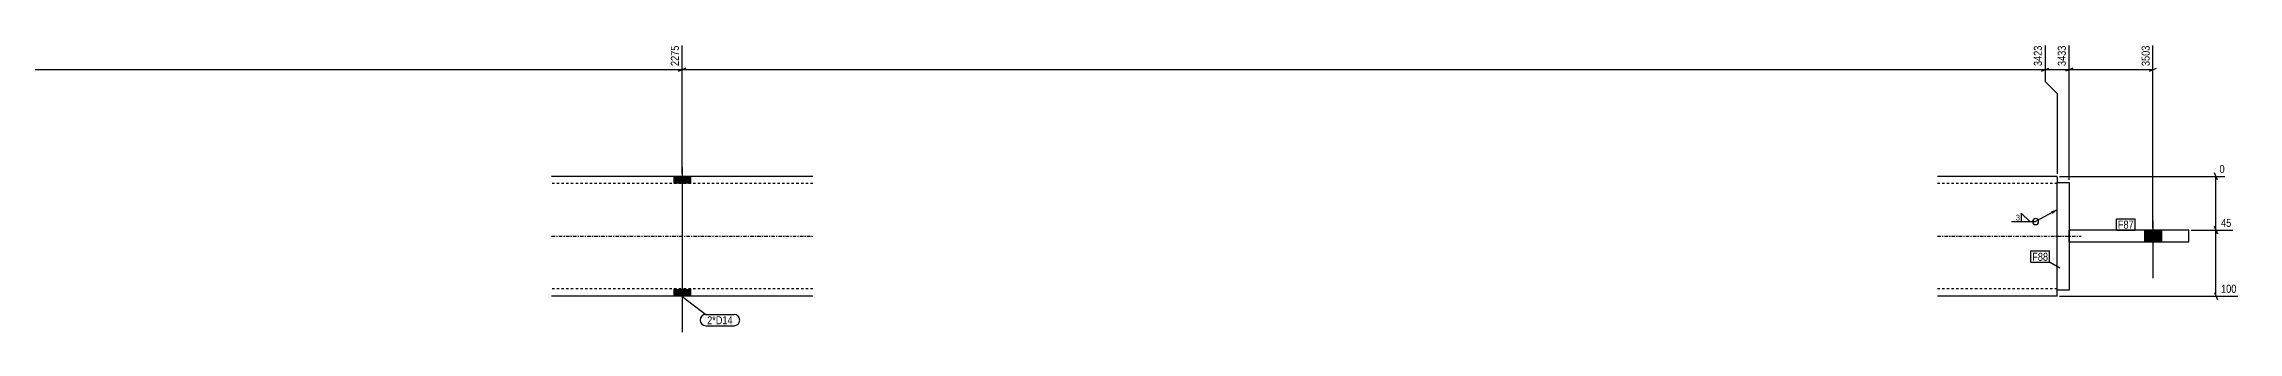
# Model space of a CAD drawing. Header units: millimetres. Extents: x 24 to 25853, y 3 to 1208.
# Drawn here: x 24021 to 25853, y 63 to 304 of the extents above; entities that cross this region are included whole.
import ezdxf

# ---------------------------------------------------------------- set-up
doc = ezdxf.new("R2010")
doc.units = ezdxf.units.MM
doc.linetypes.add('DXK_LINE_DOT2', pattern=[3.9198, 1.9599, -1.9599])
doc.linetypes.add('DXK_LINE_DOT3', pattern=[5.9187, 2.979, -0.9799, 0.9799, -0.9799])
for name, color, linetype in [('MÅLSÆTNING', 7, 'Continuous'), ('STÅL', 7, 'Continuous'), ('TEKST', 7, 'Continuous')]:
    doc.layers.add(name, color=color, linetype=linetype)
doc.styles.add('Arial Narrow', font='ARIALN.TTF', dxfattribs={"height": 0.2})

msp = doc.modelspace()

# ---------------------------------------------------------------- hatches: boundary and pattern name
at = {"layer": 'STÅL', "linetype": 'Continuous'}
for points in [[(24561, 193), (24547, 193), (24547, 187), (24561, 187)], [(24561, 193), (24547, 193), (24547, 187), (24561, 187)], [(25789, 148), (25775, 148), (25775, 138), (25789, 138)], [(25789, 148), (25775, 148), (25775, 138), (25789, 138)], [(24561, 99), (24547, 99), (24547, 93), (24561, 93)], [(24561, 99), (24547, 99), (24547, 93), (24561, 93)]]:
    msp.add_hatch(color=96, dxfattribs=at).paths.add_polyline_path(points)
at = {"layer": 'TEKST', "linetype": 'Continuous'}
msp.add_hatch(color=3, dxfattribs=at).paths.add_polyline_path([(25697, 163.8), (25702, 165.1), (25698.2, 161.6)])

# ---------------------------------------------------------------- linework, layer by layer
at = {"layer": 'MÅLSÆTNING', "color": 7, "linetype": 'Continuous'}
for p, q in [((24554, 195), (24554, 302.2)), ((24554, 195), (24554, 302.2)), ((25692, 302.2), (25692, 272.1)), ((25712, 190), (25712, 302.2)), ((25712, 190), (25712, 302.2)), ((25782, 150), (25782, 302.2)), ((22289, 282.1), (24554, 282.1)), ((24557, 283.3), (24551, 280.9)), ((24551, 280.9), (24557, 283.3)), ((25689, 280.9), (25695, 283.3)), ((25692, 282.1), (25712, 282.1)), ((25715, 283.3), (25709, 280.9)), ((25715, 283.3), (25709, 280.9)), ((25712, 282.1), (25782, 282.1)), ((25779, 280.9), (25785, 283.3)), ((25692, 272.1), (25702, 262.1)), ((25692, 272.1), (25702, 262.1)), ((25702, 262.1), (25702, 195)), ((25702, 262.1), (25702, 195)), ((25704, 193), (25841.9, 193)), ((25835.8, 190), (25833.4, 196)), ((25834.6, 148), (25834.6, 193)), ((25814, 148), (25848.7, 148)), ((25814, 148), (25848.7, 148)), ((25833.4, 151), (25835.8, 145)), ((25835.8, 145), (25833.4, 151)), ((25834.6, 93), (25834.6, 148)), ((25704, 93), (25853, 93)), ((25833.4, 96), (25835.8, 90))]:
    msp.add_line(p, q, dxfattribs=at)
at = {"layer": 'STÅL', "color": 2, "linetype": 'Continuous'}
for p, q in [((24663, 193), (24445, 193)), ((25702, 193), (25602, 193)), ((25702, 192), (25702, 193)), ((25702, 192), (25702, 188)), ((25702, 98), (25702, 188)), ((25702, 188), (25712, 188)), ((25712, 188), (25712, 98)), ((25812, 148), (25712, 148)), ((25712, 138), (25712, 148)), ((25812, 138), (25812, 148)), ((25812, 138), (25712, 138)), ((24663, 93), (24445, 93)), ((25702, 93), (25602, 93)), ((25702, 93), (25702, 98)), ((25712, 98), (25702, 98))]:
    msp.add_line(p, q, dxfattribs=at)
at = {"layer": 'STÅL', "color": 7, "linetype": 'DXK_LINE_DOT2'}
for p, q in [((24663, 187), (24445, 187)), ((25702, 187), (25602, 187)), ((25702, 99.4), (25702, 188)), ((24663, 99), (24445, 99)), ((25702, 99), (25602, 99)), ((25702, 99), (25702, 99.4)), ((25702, 98), (25702, 99))]:
    msp.add_line(p, q, dxfattribs=at)
at = {"layer": 'STÅL', "color": 96, "linetype": 'Continuous'}
for p, q in [((24547, 193), (24547, 187)), ((24547, 193), (24547, 187)), ((24554, 200.5), (24554, 63)), ((24554, 200.5), (24554, 63)), ((24561, 193), (24561, 187)), ((24561, 193), (24561, 187)), ((25775, 148), (25775, 138)), ((25775, 148), (25775, 138)), ((25782, 156), (25782, 108)), ((25782, 156), (25782, 108)), ((25789, 148), (25789, 138)), ((25789, 148), (25789, 138)), ((24547, 99), (24547, 93)), ((24547, 99), (24547, 93)), ((24561, 99), (24561, 93)), ((24561, 99), (24561, 93))]:
    msp.add_line(p, q, dxfattribs=at)
at = {"layer": 'STÅL', "color": 7, "linetype": 'DXK_LINE_DOT3'}
for p, q in [((24445, 143), (24663, 143)), ((25602, 143), (25722, 143))]:
    msp.add_line(p, q, dxfattribs=at)
at = {"layer": 'TEKST', "color": 3, "linetype": 'Continuous'}
msp.add_line((25702, 165.1), (25684, 155.2), dxfattribs=at)
for start, end in [(90, 270), (270, 90)]:
    msp.add_arc((25684, 155.2), 2.5, start, end, dxfattribs=at)

# ---------------------------------------------------------------- wipeouts: each hides what was drawn before it
at = {"color": 0}
for points in [[(25670.9, 155.8), (25670.9, 161.6), (25667.1, 161.6), (25667.1, 155.8)], [(24596.1, 69.5), (24596.1, 76.5), (24574.8, 76.5), (24574.8, 69.5)]]:
    msp.add_wipeout(points, dxfattribs=at).dxf.layer = 'TEKST'

# ---------------------------------------------------------------- next in the draw order: linework, layer by layer
at = {"layer": 'TEKST', "color": 3, "linetype": 'Continuous'}
for p, q in [((25664, 155.2), (25684, 155.2)), ((25679.1, 155.2), (25672, 162.3)), ((25672, 162.3), (25672, 155.2)), ((25672, 155.2), (25679.1, 155.2))]:
    msp.add_line(p, q, dxfattribs=at)

# ---------------------------------------------------------------- next in the draw order: texts
at = {"layer": 'TEKST', "color": 3, "style": 'Arial Narrow'}
msp.add_text('3', height=4.77, dxfattribs=at).set_placement((25667.5, 156.2))

# ---------------------------------------------------------------- next in the draw order: wipeouts: each hides what was drawn before it
at = {"color": 0, "linetype": 'Continuous'}
for points in [[(25710.6, 303.6), (25700.8, 303.6), (25700.8, 283.7), (25710.6, 283.7)], [(25780.6, 303.6), (25770.8, 303.6), (25770.8, 283.7), (25780.6, 283.7)], [(25843.3, 194.4), (25843.3, 204.2), (25836.2, 204.2), (25836.2, 194.4)], [(25848.8, 149.4), (25848.8, 159.2), (25837.5, 159.2), (25837.5, 149.4)], [(25853.1, 94.4), (25853.1, 104.2), (25837.5, 104.2), (25837.5, 94.4)]]:
    msp.add_wipeout(points, dxfattribs=at).dxf.layer = 'MÅLSÆTNING'
at = {"color": 0}
for points in [[(25766, 149.4), (25766, 156.4), (25752.7, 156.4), (25752.7, 149.4)], [(25694.4, 122.5), (25694.4, 129.5), (25681.2, 129.5), (25681.2, 122.5)], [(24596.1, 69.5), (24596.1, 76.5), (24574.8, 76.5), (24574.8, 69.5)]]:
    msp.add_wipeout(points, dxfattribs=at).dxf.layer = 'TEKST'

# ---------------------------------------------------------------- next in the draw order: linework, layer by layer
at = {"layer": 'MÅLSÆTNING', "color": 7, "linetype": 'Continuous'}
for p, q in [((25692, 302.2), (25692, 272.1)), ((24554, 282.1), (25692, 282.1)), ((25689, 280.9), (25695, 283.3))]:
    msp.add_line(p, q, dxfattribs=at)
at = {"layer": 'TEKST', "color": 7, "linetype": 'Continuous'}
for p, q in [((24553.6, 93.1), (24573.6, 77.7)), ((24573.6, 77.7), (24597.3, 77.7)), ((24573.6, 68.3), (24597.3, 68.3))]:
    msp.add_line(p, q, dxfattribs=at)
for centre, start, end in [((24573.6, 73), 90, 270), ((24597.3, 73), 270, 90)]:
    msp.add_arc(centre, 4.7, start, end, dxfattribs=at)

# ---------------------------------------------------------------- next in the draw order: texts
at = {"layer": 'MÅLSÆTNING', "color": 3, "linetype": 'Continuous', "style": 'Arial Narrow'}
for s, p in [('3433', (25709.2, 285.1)), ('3503', (25779.2, 285.1))]:
    msp.add_text(s, height=6.68, rotation=90.0002, dxfattribs=at).set_placement(p)
for s, p in [('0', (25837.6, 195.8)), ('45', (25838.9, 150.8)), ('100', (25838.9, 95.8))]:
    msp.add_text(s, height=6.68, dxfattribs=at).set_placement(p)
at = {"layer": 'TEKST', "color": 3, "style": 'Arial Narrow'}
msp.add_text('2*D14', height=6.68, dxfattribs=at).set_placement((24574.8, 69.5))

# ---------------------------------------------------------------- next in the draw order: wipeouts: each hides what was drawn before it
at = {"color": 0}
for points in [[(25766, 149.4), (25766, 156.4), (25752.7, 156.4), (25752.7, 149.4)], [(25694.4, 122.5), (25694.4, 129.5), (25681.2, 129.5), (25681.2, 122.5)]]:
    msp.add_wipeout(points, dxfattribs=at).dxf.layer = 'TEKST'

# ---------------------------------------------------------------- next in the draw order: linework, layer by layer
at = {"layer": 'TEKST', "color": 7, "linetype": 'Continuous'}
for p, q in [((25751.5, 157.6), (25767.2, 157.6)), ((25751.5, 148.2), (25751.5, 157.6)), ((25751.5, 148.2), (25767.2, 148.2)), ((25767.2, 148.2), (25767.2, 157.6)), ((25680, 130.7), (25695.6, 130.7)), ((25680, 121.3), (25680, 130.7)), ((25695.6, 121.3), (25695.6, 130.7)), ((25680, 121.3), (25695.6, 121.3)), ((25704.2, 116.3), (25695.6, 121.3))]:
    msp.add_line(p, q, dxfattribs=at)

# ---------------------------------------------------------------- next in the draw order: texts
at = {"layer": 'TEKST', "color": 3, "style": 'Arial Narrow'}
for s, p in [('F87', (25752.7, 149.4)), ('F88', (25681.2, 122.5))]:
    msp.add_text(s, height=6.68, dxfattribs=at).set_placement(p)

# ---------------------------------------------------------------- next in the draw order: wipeouts: each hides what was drawn before it
at = {"color": 0, "linetype": 'Continuous'}
for points in [[(24552.6, 303.6), (24542.8, 303.6), (24542.8, 283.7), (24552.6, 283.7)], [(25690.6, 303.6), (25680.8, 303.6), (25680.8, 283.7), (25690.6, 283.7)]]:
    msp.add_wipeout(points, dxfattribs=at).dxf.layer = 'MÅLSÆTNING'

# ---------------------------------------------------------------- next in the draw order: texts
at = {"layer": 'MÅLSÆTNING', "color": 3, "linetype": 'Continuous', "style": 'Arial Narrow'}
for s, p in [('2275', (24551.2, 285.1)), ('3423', (25689.2, 285.1))]:
    msp.add_text(s, height=6.68, rotation=90.0002, dxfattribs=at).set_placement(p)

doc.saveas('drawing.dxf')
